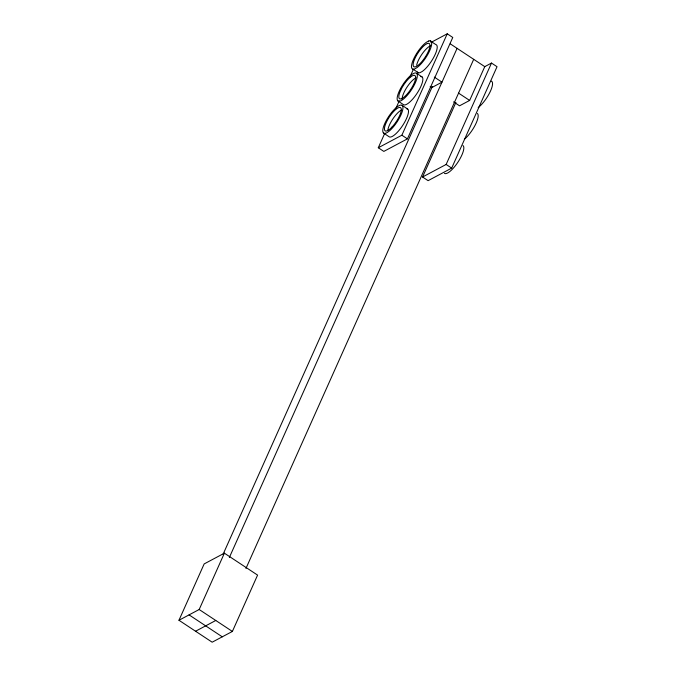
<?xml version="1.0" encoding="UTF-8"?>
<svg xmlns="http://www.w3.org/2000/svg" width="676" height="676" viewBox="0 0 676 676"><rect width="100%" height="100%" fill="white"/><g stroke="black" fill="none" stroke-linecap="round" stroke-linejoin="round"><path stroke-width="1.01" d="M430.908 42.487L447.233 33.8L452.768 37.459L407.408 138.859L383.824 151.407L378.29 147.757L384.712 133.4M395.409 109.487L399.254 100.876M409.96 76.963L413.382 69.307M178.963 620.264L204.169 563.919L224.381 553.171L257.581 575.107L232.383 631.443L212.163 642.2L178.963 620.264L199.175 609.507L224.381 553.171M378.29 147.757L401.874 135.208L447.233 33.8M223.114 554.21L432.353 86.452M229.35 557.489L457.094 48.351M245.946 568.465L473.699 59.327M453.579 101.882L459.536 105.819L469.643 100.437L484.768 66.637L491.503 63.054L497.037 66.713L451.678 168.113L428.094 180.661L422.559 177.002L455.937 102.389M422.559 177.002L446.143 164.462L491.503 63.054M430.561 45.74L428.77 46.762A13.9 4.157 -56.5 0 0 416.653 65.192M195.567 631.232L215.779 620.475M450.284 43.855L484.768 66.637M430.198 40.856L435.733 44.515A16.68 4.994 -56.5 0 1 434.457 55.956A16.68 4.994 -56.5 0 1 422.314 71.419L420.176 72.594A16.68 4.994 -56.5 0 1 417.447 72.078M434.313 77.098L441.977 82.159L431.871 87.534L430.164 86.41M458.573 93.127L469.643 100.437M412.985 69.163L418.52 72.822M416.509 73.261A16.68 4.994 -56.5 0 1 406.031 96.676A16.68 4.994 -56.5 0 1 399.144 91.421A16.68 4.994 -56.5 0 1 416.509 73.261L422.044 76.912M397.944 100.977L403.479 104.636A16.68 4.994 -56.5 0 0 417.912 91.978A16.68 4.994 -56.5 0 0 420.692 76.599M402.144 105.371A16.68 4.994 -56.5 0 1 391.666 128.786A16.68 4.994 -56.5 0 1 384.779 123.531A16.68 4.994 -56.5 0 1 402.144 105.371L407.679 109.03M401.874 135.208L407.408 138.859M446.143 164.462L451.678 168.113M383.579 133.088L389.114 136.746A16.68 4.994 -56.5 0 0 403.555 124.088A16.68 4.994 -56.5 0 0 406.327 108.718M199.175 609.507L232.383 631.443M189.069 614.881L222.277 636.826M402.161 99.473A13.9 4.157 -56.5 0 1 402.938 95.088L404.121 92.215A13.9 4.157 -56.5 0 1 415.977 77.85M387.83 130.164A13.9 4.157 -56.5 0 1 401.223 110.154M491.215 81.112A16.68 4.994 -56.5 0 1 489.889 92.333A16.68 4.994 -56.5 0 1 478.169 107.602M477.383 113.484A16.68 4.994 -56.5 0 1 475.321 124.84A16.68 4.994 -56.5 0 1 464.353 139.29M463.018 145.594A16.68 4.994 -56.5 0 1 457.711 162.494A16.68 4.994 -56.5 0 1 444.453 173.318M400.8 90.026L399.617 92.891A13.9 4.157 -56.5 0 0 407.197 94.032A13.9 4.157 -56.5 0 0 414.87 75.501A13.9 4.157 -56.5 0 0 400.8 90.026M427.24 43.551L425.449 44.565A13.9 4.157 -56.5 0 0 413.137 64.414A13.9 4.157 -56.5 0 0 424.739 57.823A13.9 4.157 -56.5 0 0 427.24 43.551M428.533 41.075L426.404 42.25A16.68 4.994 -56.5 0 0 413.416 59.505A16.68 4.994 -56.5 0 0 414.65 68.935L416.779 67.761A16.68 4.994 -56.5 0 0 429.767 50.506A16.68 4.994 -56.5 0 0 428.533 41.075M391.869 127.198A13.9 4.157 -56.5 0 0 400.598 107.678A13.9 4.157 -56.5 0 0 386.123 122.812A13.9 4.157 -56.5 0 0 391.869 127.198"/></g></svg>
